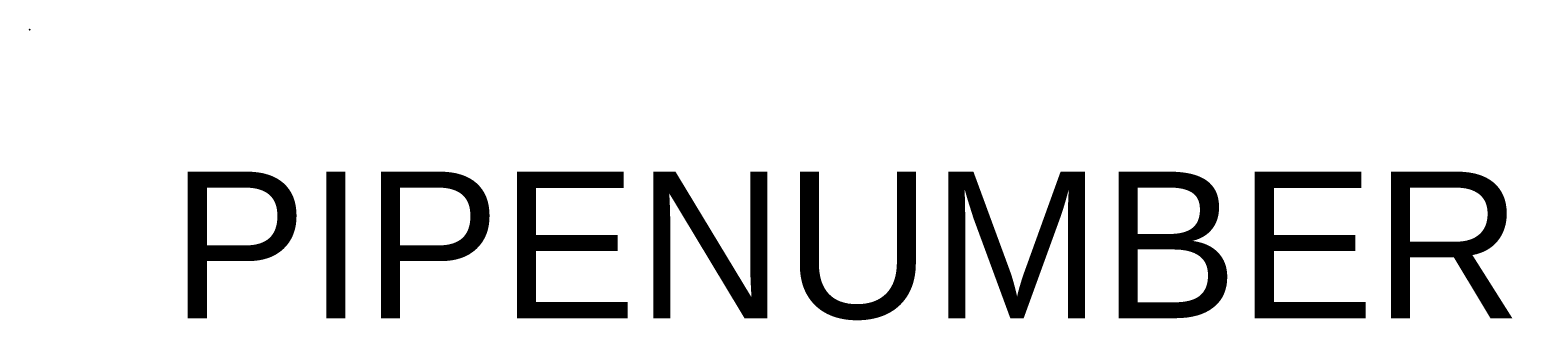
# Model space of a CAD drawing. Extents: x 2936.7 to 2977.3, y 1568 to 1575.9.
import ezdxf

# ---------------------------------------------------------------- set-up
doc = ezdxf.new("R2010")
doc.units = 0
doc.header["$MEASUREMENT"] = 0
doc.layers.add('PipeLabels', color=7, linetype='Continuous', lineweight=30, true_color=0x000100, plot=False)
doc.styles.add('ARIAL', font='ARIAL.TTF', dxfattribs={"height": 16})
doc.styles.add('hnetpipes', font='HCAD.SHX', dxfattribs={"width": 0.8})
doc.linetypes.add('Pex-1', pattern='A,50,-4,["1",hnetpipes,S=8,R=0,X=0,Y=-4],-6', length=60)

msp = doc.modelspace()

# ---------------------------------------------------------------- linework, layer by layer
at = {"layer": 'PipeLabels'}
msp.add_point((2936.72, 1575.946), dxfattribs=at)

# ---------------------------------------------------------------- texts
at = {"layer": 'PipeLabels', "linetype": 'Pex-1', "style": 'ARIAL'}
msp.add_attdef('PIPENUMBER', (2940.588, 1568.071), 'P0', height=4, dxfattribs=at)

doc.saveas('drawing.dxf')
